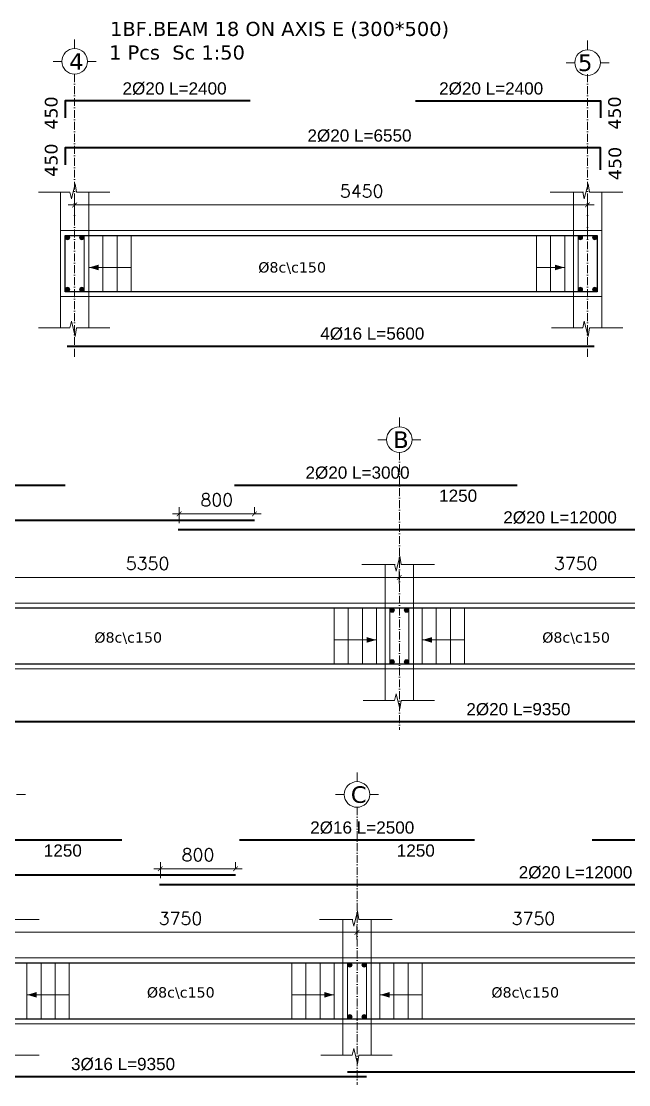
# Model space of a CAD drawing. Header units: inches. Extents: x -17020 to 43805, y -10194 to 123061.
# Drawn here: x -4879 to -4234, y 109359 to 110490 of the extents above; entities that cross this region are included whole.
import ezdxf

# ---------------------------------------------------------------- set-up
doc = ezdxf.new("R2010")
doc.units = ezdxf.units.IN
doc.header["$LTSCALE"] = 0.7
doc.header["$MEASUREMENT"] = 0
doc.linetypes.add('ACAD_ISO10W100', pattern=[18, 12, -3, 0, -3])
doc.layers.get('0').update_dxf_attribs({"lineweight": 13})
doc.layers.get('Defpoints').update_dxf_attribs({"lineweight": 5})
for name, color, linetype, lineweight in [('axis', 254, 'ACAD_ISO10W100', 9), ('BEAM FRAME', 5, 'Continuous', 18), ('COLUMN', 4, 'Continuous', 20), ('elevline', 30, 'Continuous', 20), ('FRAME 070', 5, 'Continuous', 60), ('hatch', 9, 'Continuous', 9), ('renforcment', 141, 'Continuous', 40), ('tex', 3, 'Continuous', 25), ('TEXT', 3, 'Continuous', 25), ('top rein. extension', 50, 'Continuous', 20), ('top renforcment', 7, 'Continuous', 40)]:
    doc.layers.add(name, color=color, linetype=linetype, lineweight=lineweight)
doc.styles.add('100', font='romans.shx', dxfattribs={"height": 13.5})
doc.styles.add('romanc', font='verdana.ttf', dxfattribs={"height": 250})
doc.styles.get("Standard").update_dxf_attribs({"font": 'arial.ttf', "height": 13})
doc.dimstyles.new('100', dxfattribs={"dimtxt": 13.5, "dimasz": 5, "dimexe": 7, "dimexo": 7, "dimgap": 8, "dimtad": 1, "dimdec": 0, "dimlfac": 10, "dimzin": 4, "dimdsep": 46, "dimtxsty": '100', "dimblk": 'ARCHTICK', "dimcen": 0.09, "dimdle": 7, "dimclrd": 1, "dimclre": 8, "dimclrt": 2, "dimadec": 0, "dimazin": 1, "dimtfac": 1, "dimtdec": 0, "dimtix": 1, "dimtofl": 0, "dimtmove": 0, "dimatfit": 3, "dimldrblk": 'ARCHTICK', "dimfxl": 0.18, "dimtolj": 1, "dimtzin": 0, "dimlwd": -1, "dimlwe": -1, "dimarcsym": 0})
doc.dimstyles.get("Standard").update_dxf_attribs({"dimtxt": 13, "dimasz": 5, "dimexe": 0.18, "dimexo": 0.0625, "dimgap": 6, "dimtad": 1, "dimdec": 0, "dimlfac": 10, "dimzin": 0, "dimdsep": 46, "dimtxsty": 'Standard', "dimblk": 'ARCHTICK', "dimcen": 0.09, "dimse1": 1, "dimse2": 1, "dimclrd": 1, "dimclre": 7, "dimclrt": 3, "dimadec": 0, "dimazin": 0, "dimtfac": 1, "dimtdec": 0, "dimtix": 1, "dimtofl": 0, "dimtmove": 0, "dimatfit": 3, "dimldrblk": 'ARCHTICK', "dimfxl": 1, "dimtolj": 1, "dimtzin": 0, "dimarcsym": 0})

# ---------------------------------------------------------------- blocks, each defined once
blk = doc.blocks.new('_ArchTick')
at = {"color": 0, "linetype": 'ByBlock', "lineweight": 0, "const_width": 0.15}
blk.add_lwpolyline([(-0.5, -0.5), (0.5, 0.5)], dxfattribs=at)
blk = doc.blocks.new('*D1781')
at = {"color": 1, "transparency": 16777216}
blk.add_line((-4270.4, 110294.6), (-4829.4, 110294.6), dxfattribs=at)
at = {"color": 8, "transparency": 16777216}
for p, q in [((-4822.4, 110276.4), (-4822.4, 110301.6)), ((-4277.4, 110258), (-4277.4, 110301.6))]:
    blk.add_line(p, q, dxfattribs=at)
at = {"layer": 'Defpoints', "color": 0, "transparency": 16777216}
for p in [(-4822.4, 110294.6), (-4822.4, 110269.4), (-4277.4, 110251)]:
    blk.add_point(p, dxfattribs=at)
at = {"color": 1, "transparency": 16777216, "xscale": 5, "yscale": 5, "zscale": 5, "rotation": 180}
blk.add_blockref('_ArchTick', (-4822.4, 110294.6), dxfattribs=at)
at = {"color": 1, "transparency": 16777216, "xscale": 5, "yscale": 5, "zscale": 5}
blk.add_blockref('_ArchTick', (-4277.4, 110294.6), dxfattribs=at)
at = {"color": 2, "transparency": 16777216, "insert": (-4517.4, 110309.3), "char_height": 13.5, "attachment_point": 5, "style": '100'}
blk.add_mtext('\\A1;5450', dxfattribs=at)
blk = doc.blocks.new('*D1782')
at = {"layer": 'Defpoints', "color": 0, "transparency": 16777216}
for p in [(-4830.4, 110144.6, -37318.8), (-4830.4, 110144.6), (-4270.4, 110144.6, -13870.6)]:
    blk.add_point(p, dxfattribs=at)
at = {"layer": 'TEXT', "color": 3, "transparency": 16777216, "insert": (-4506.1, 110157.6), "char_height": 13, "attachment_point": 5}
blk.add_mtext('\\A1;4%%C16 L=5600', dxfattribs=at)
blk = doc.blocks.new('*D1783')
at = {"layer": 'Defpoints', "color": 0, "transparency": 16777216}
for p in [(-4875.8, 110355.1, -440.4), (-4220.8, 110355.1, 46.4), (-4220.8, 110355.1)]:
    blk.add_point(p, dxfattribs=at)
at = {"layer": 'TEXT', "color": 3, "transparency": 16777216, "insert": (-4519.7, 110368.1), "char_height": 13, "attachment_point": 5}
blk.add_mtext('\\A1;2%%C20 L=6550', dxfattribs=at)
blk = doc.blocks.new('*D1797')
at = {"layer": 'Defpoints', "color": 0, "transparency": 16777216}
for p in [(-4712.3, 109949.2, -167.8), (-3512.4, 109949.2, 33.7), (-3512.4, 109949.2)]:
    blk.add_point(p, dxfattribs=at)
at = {"layer": 'TEXT', "color": 3, "transparency": 16777216, "insert": (-4306.6, 109962.2), "char_height": 13, "attachment_point": 5}
blk.add_mtext('\\A1;2%%C20 L=12000', dxfattribs=at)
blk = doc.blocks.new('*D1798')
at = {"color": 1, "transparency": 16777216}
blk.add_line((-4470.4, 109898.6), (-5019.4, 109898.6), dxfattribs=at)
at = {"color": 8, "transparency": 16777216}
for p, q in [((-5012.4, 109892.6), (-5012.4, 109905.6)), ((-4477.4, 109892.3), (-4477.4, 109905.6))]:
    blk.add_line(p, q, dxfattribs=at)
at = {"layer": 'Defpoints', "color": 0, "transparency": 16777216}
for p in [(-5012.4, 109898.6), (-5012.4, 109885.6), (-4477.4, 109885.3)]:
    blk.add_point(p, dxfattribs=at)
at = {"color": 1, "transparency": 16777216, "xscale": 5, "yscale": 5, "zscale": 5, "rotation": 180}
blk.add_blockref('_ArchTick', (-5012.4, 109898.6), dxfattribs=at)
at = {"color": 1, "transparency": 16777216, "xscale": 5, "yscale": 5, "zscale": 5}
blk.add_blockref('_ArchTick', (-4477.4, 109898.6), dxfattribs=at)
at = {"color": 2, "transparency": 16777216, "insert": (-4744.9, 109913.4), "char_height": 13.5, "attachment_point": 5, "style": '100'}
blk.add_mtext('\\A1;5350', dxfattribs=at)
blk = doc.blocks.new('*D1799')
at = {"layer": 'Defpoints', "color": 0, "transparency": 16777216}
for p in [(-5473.4, 109959.2, -218.5), (-4631.3, 109959.2, -157.8), (-4631.3, 109959.2)]:
    blk.add_point(p, dxfattribs=at)
at = {"layer": 'TEXT', "color": 3, "transparency": 16777216, "insert": (-5211.3, 109972.2), "char_height": 13, "attachment_point": 5}
blk.add_mtext('\\A1;2%%C20 L=8420', dxfattribs=at)
blk = doc.blocks.new('*D1820')
at = {"color": 1, "transparency": 16777216}
blk.add_line((-4718.3, 109966.2), (-4624.3, 109966.2), dxfattribs=at)
at = {"color": 8, "transparency": 16777216}
for p, q in [((-4711.3, 109956.2), (-4711.3, 109973.2)), ((-4631.3, 109966.2), (-4631.3, 109973.2))]:
    blk.add_line(p, q, dxfattribs=at)
at = {"layer": 'Defpoints', "color": 0, "transparency": 16777216}
for p in [(-4631.3, 109966.2), (-4631.3, 109959.2), (-4711.3, 109949.2)]:
    blk.add_point(p, dxfattribs=at)
at = {"color": 1, "transparency": 16777216, "xscale": 5, "yscale": 5, "zscale": 5, "rotation": 180}
blk.add_blockref('_ArchTick', (-4711.3, 109966.2), dxfattribs=at)
at = {"color": 1, "transparency": 16777216, "xscale": 5, "yscale": 5, "zscale": 5}
blk.add_blockref('_ArchTick', (-4631.3, 109966.2), dxfattribs=at)
at = {"color": 2, "transparency": 16777216, "insert": (-4671.3, 109981), "char_height": 13.5, "attachment_point": 5, "style": '100'}
blk.add_mtext('\\A1;800', dxfattribs=at)
blk = doc.blocks.new('*D1803')
at = {"layer": 'Defpoints', "color": 0, "transparency": 16777216}
for p in [(-5027.4, 109745.3, -37100.9), (-5027.4, 109745.3), (-4092.4, 109745.3, -13652.7)]:
    blk.add_point(p, dxfattribs=at)
at = {"layer": 'TEXT', "color": 3, "transparency": 16777216, "insert": (-4350.9, 109758.3), "char_height": 13, "attachment_point": 5}
blk.add_mtext('\\A1;2%%C20 L=9350', dxfattribs=at)
blk = doc.blocks.new('*D1804')
at = {"color": 1, "transparency": 16777216}
blk.add_line((-4484.4, 109898.6), (-4095.4, 109898.6), dxfattribs=at)
at = {"color": 8, "transparency": 16777216}
for p, q in [((-4477.4, 109892.3), (-4477.4, 109905.6)), ((-4102.4, 109891.1), (-4102.4, 109905.6))]:
    blk.add_line(p, q, dxfattribs=at)
at = {"layer": 'Defpoints', "color": 0, "transparency": 16777216}
for p in [(-4102.4, 109898.6), (-4477.4, 109885.3), (-4102.4, 109884.1)]:
    blk.add_point(p, dxfattribs=at)
at = {"color": 1, "transparency": 16777216, "xscale": 5, "yscale": 5, "zscale": 5, "rotation": 180}
blk.add_blockref('_ArchTick', (-4477.4, 109898.6), dxfattribs=at)
at = {"color": 1, "transparency": 16777216, "xscale": 5, "yscale": 5, "zscale": 5}
blk.add_blockref('_ArchTick', (-4102.4, 109898.6), dxfattribs=at)
at = {"color": 2, "transparency": 16777216, "insert": (-4289.9, 109913.4), "char_height": 13.5, "attachment_point": 5, "style": '100'}
blk.add_mtext('\\A1;3750', dxfattribs=at)
blk = doc.blocks.new('*D1818')
at = {"layer": 'Defpoints', "color": 0, "transparency": 16777216}
for p in [(-4652.4, 109996.8, -203.1), (-4652.4, 109996.8), (-4352.4, 109996.8, -189.9)]:
    blk.add_point(p, dxfattribs=at)
at = {"layer": 'TEXT', "color": 3, "transparency": 16777216, "insert": (-4521.8, 110009.8), "char_height": 13, "attachment_point": 5}
blk.add_mtext('\\A1;2%%C20 L=3000', dxfattribs=at)
blk = doc.blocks.new('*D1819')
at = {"layer": 'Defpoints', "color": 0, "transparency": 16777216}
for p in [(-4477.4, 109995.2), (-4352.4, 109995.2), (-4352.4, 109972.8)]:
    blk.add_point(p, dxfattribs=at)
at = {"layer": 'TEXT', "color": 3, "transparency": 16777216, "insert": (-4414.9, 109985.4), "char_height": 13, "attachment_point": 5}
blk.add_mtext('\\A1;1250', dxfattribs=at)
blk = doc.blocks.new('*D1794')
at = {"layer": 'Defpoints', "color": 0, "transparency": 16777216}
for p in [(-5152.4, 109996.8, -203.1), (-5152.4, 109996.8), (-4832.4, 109996.8, -189.9)]:
    blk.add_point(p, dxfattribs=at)
at = {"layer": 'TEXT', "color": 3, "transparency": 16777216, "insert": (-4986.3, 110009.8), "char_height": 13, "attachment_point": 5}
blk.add_mtext('\\A1;2%%C20 L=3200', dxfattribs=at)
blk = doc.blocks.new('*D1795')
at = {"layer": 'Defpoints', "color": 0, "transparency": 16777216}
for p in [(-5012.4, 109995.2), (-4832.4, 109995.2), (-4832.4, 109972.8)]:
    blk.add_point(p, dxfattribs=at)
at = {"layer": 'TEXT', "color": 3, "transparency": 16777216, "insert": (-4922.4, 109985.4), "char_height": 13, "attachment_point": 5}
blk.add_mtext('\\A1;1800', dxfattribs=at)
blk = doc.blocks.new('*D1822')
at = {"layer": 'Defpoints', "color": 0, "transparency": 16777216}
for p in [(-4732.3, 109571.9, -167.8), (-3532.4, 109571.9, 33.7), (-3532.4, 109571.9)]:
    blk.add_point(p, dxfattribs=at)
at = {"layer": 'TEXT', "color": 3, "transparency": 16777216, "insert": (-4290.2, 109584.9), "char_height": 13, "attachment_point": 5}
blk.add_mtext('\\A1;2%%C20 L=12000', dxfattribs=at)
blk = doc.blocks.new('*D1824')
at = {"layer": 'Defpoints', "color": 0, "transparency": 16777216}
for p in [(-5473.4, 109581.9, -218.5), (-4651.3, 109581.9, -157.8), (-4651.3, 109581.9)]:
    blk.add_point(p, dxfattribs=at)
at = {"layer": 'TEXT', "color": 3, "transparency": 16777216, "insert": (-5160.2, 109594.9), "char_height": 13, "attachment_point": 5}
blk.add_mtext('\\A1;2%%C20 L=8220', dxfattribs=at)
blk = doc.blocks.new('*D1844')
at = {"color": 8, "transparency": 16777216}
for p, q in [((-4731.3, 109578.9), (-4731.3, 109595.9)), ((-4651.3, 109588.9), (-4651.3, 109595.9))]:
    blk.add_line(p, q, dxfattribs=at)
at = {"color": 1, "transparency": 16777216}
blk.add_line((-4738.3, 109588.9), (-4644.3, 109588.9), dxfattribs=at)
at = {"layer": 'Defpoints', "color": 0, "transparency": 16777216}
for p in [(-4651.3, 109588.9), (-4651.3, 109581.9), (-4731.3, 109571.9)]:
    blk.add_point(p, dxfattribs=at)
at = {"color": 1, "transparency": 16777216, "xscale": 5, "yscale": 5, "zscale": 5, "rotation": 180}
blk.add_blockref('_ArchTick', (-4731.3, 109588.9), dxfattribs=at)
at = {"color": 1, "transparency": 16777216, "xscale": 5, "yscale": 5, "zscale": 5}
blk.add_blockref('_ArchTick', (-4651.3, 109588.9), dxfattribs=at)
at = {"color": 2, "transparency": 16777216, "insert": (-4691.3, 109603.7), "char_height": 13.5, "attachment_point": 5, "style": '100'}
blk.add_mtext('\\A1;800', dxfattribs=at)
blk = doc.blocks.new('*D1825')
at = {"color": 8, "transparency": 16777216}
for p, q in [((-4522.4, 109514.8), (-4522.4, 109528.4)), ((-4147.4, 109512.4), (-4147.4, 109528.4))]:
    blk.add_line(p, q, dxfattribs=at)
at = {"color": 1, "transparency": 16777216}
blk.add_line((-4529.4, 109521.4), (-4140.4, 109521.4), dxfattribs=at)
at = {"layer": 'Defpoints', "color": 0, "transparency": 16777216}
for p in [(-4147.4, 109521.4), (-4522.4, 109507.8), (-4147.4, 109505.4)]:
    blk.add_point(p, dxfattribs=at)
at = {"color": 1, "transparency": 16777216, "xscale": 5, "yscale": 5, "zscale": 5, "rotation": 180}
blk.add_blockref('_ArchTick', (-4522.4, 109521.4), dxfattribs=at)
at = {"color": 1, "transparency": 16777216, "xscale": 5, "yscale": 5, "zscale": 5}
blk.add_blockref('_ArchTick', (-4147.4, 109521.4), dxfattribs=at)
at = {"color": 2, "transparency": 16777216, "insert": (-4334.9, 109536.1), "char_height": 13.5, "attachment_point": 5, "style": '100'}
blk.add_mtext('\\A1;3750', dxfattribs=at)
blk = doc.blocks.new('*D1826')
at = {"layer": 'Defpoints', "color": 0, "transparency": 16777216}
for p in [(-4532.4, 109373.2, -37100.9), (-4532.4, 109373.2), (-3732.4, 109373.2, -13652.7)]:
    blk.add_point(p, dxfattribs=at)
at = {"layer": 'TEXT', "color": 3, "transparency": 16777216, "insert": (-3990, 109386.2), "char_height": 13, "attachment_point": 5}
blk.add_mtext('\\A1;3%%C16 L=8000', dxfattribs=at)
blk = doc.blocks.new('*D1827')
at = {"layer": 'Defpoints', "color": 0, "transparency": 16777216}
for p in [(-5447.4, 109368.1, -37100.9), (-5447.4, 109368.1), (-4512.4, 109368.1, -13652.7)]:
    blk.add_point(p, dxfattribs=at)
at = {"layer": 'TEXT', "color": 3, "transparency": 16777216, "insert": (-4770.9, 109381.1), "char_height": 13, "attachment_point": 5}
blk.add_mtext('\\A1;3%%C16 L=9350', dxfattribs=at)
blk = doc.blocks.new('*D1828')
at = {"color": 8, "transparency": 16777216}
for p, q in [((-4897.4, 109515), (-4897.4, 109528.4)), ((-4522.4, 109513.8), (-4522.4, 109528.4))]:
    blk.add_line(p, q, dxfattribs=at)
at = {"color": 1, "transparency": 16777216}
blk.add_line((-4904.4, 109521.4), (-4515.4, 109521.4), dxfattribs=at)
at = {"layer": 'Defpoints', "color": 0, "transparency": 16777216}
for p in [(-4522.4, 109521.4), (-4897.4, 109508), (-4522.4, 109506.8)]:
    blk.add_point(p, dxfattribs=at)
at = {"color": 1, "transparency": 16777216, "xscale": 5, "yscale": 5, "zscale": 5, "rotation": 180}
blk.add_blockref('_ArchTick', (-4897.4, 109521.4), dxfattribs=at)
at = {"color": 1, "transparency": 16777216, "xscale": 5, "yscale": 5, "zscale": 5}
blk.add_blockref('_ArchTick', (-4522.4, 109521.4), dxfattribs=at)
at = {"color": 2, "transparency": 16777216, "insert": (-4709.9, 109536.1), "char_height": 13.5, "attachment_point": 5, "style": '100'}
blk.add_mtext('\\A1;3750', dxfattribs=at)
blk = doc.blocks.new('*D1832')
at = {"layer": 'Defpoints', "color": 0, "transparency": 16777216}
for p in [(-4647.4, 109619.5, -203.1), (-4647.4, 109619.5), (-4397.4, 109619.5, -189.9)]:
    blk.add_point(p, dxfattribs=at)
at = {"layer": 'TEXT', "color": 3, "transparency": 16777216, "insert": (-4516.8, 109632.5), "char_height": 13, "attachment_point": 5}
blk.add_mtext('\\A1;2%%C16 L=2500', dxfattribs=at)
blk = doc.blocks.new('*D1833')
at = {"layer": 'Defpoints', "color": 0, "transparency": 16777216}
for p in [(-4522.4, 109617.9), (-4397.4, 109617.9), (-4397.4, 109595.5)]:
    blk.add_point(p, dxfattribs=at)
at = {"layer": 'TEXT', "color": 3, "transparency": 16777216, "insert": (-4459.9, 109608.2), "char_height": 13, "attachment_point": 5}
blk.add_mtext('\\A1;1250', dxfattribs=at)
blk = doc.blocks.new('*D1839')
at = {"layer": 'Defpoints', "color": 0, "transparency": 16777216}
for p in [(-4272.4, 109619.5, -203.1), (-4272.4, 109619.5), (-4012.4, 109619.5, -189.9)]:
    blk.add_point(p, dxfattribs=at)
at = {"layer": 'TEXT', "color": 3, "transparency": 16777216, "insert": (-4131.8, 109632.5), "char_height": 13, "attachment_point": 5}
blk.add_mtext('\\A1;2%%C16 L=2600', dxfattribs=at)
blk = doc.blocks.new('*D1841')
at = {"layer": 'Defpoints', "color": 0, "transparency": 16777216}
for p in [(-5072.4, 109619.5, -203.1), (-5072.4, 109619.5), (-4772.4, 109619.5, -189.9)]:
    blk.add_point(p, dxfattribs=at)
at = {"layer": 'TEXT', "color": 3, "transparency": 16777216, "insert": (-4941.8, 109632.5), "char_height": 13, "attachment_point": 5}
blk.add_mtext('\\A1;2%%C16 L=3000', dxfattribs=at)
blk = doc.blocks.new('*D1842')
at = {"layer": 'Defpoints', "color": 0, "transparency": 16777216}
for p in [(-4897.4, 109617.9), (-4772.4, 109617.9), (-4772.4, 109595.5)]:
    blk.add_point(p, dxfattribs=at)
at = {"layer": 'TEXT', "color": 3, "transparency": 16777216, "insert": (-4834.9, 109608.2), "char_height": 13, "attachment_point": 5}
blk.add_mtext('\\A1;1250', dxfattribs=at)
blk = doc.blocks.new('*D1889')
at = {"layer": 'Defpoints', "color": 0, "transparency": 16777216}
for p in [(-4875.8, 110405.2, -440.4), (-4635.8, 110405.2, -263.2), (-4635.8, 110405.2)]:
    blk.add_point(p, dxfattribs=at)
at = {"layer": 'TEXT', "color": 3, "transparency": 16777216, "insert": (-4716.2, 110418.2), "char_height": 13, "attachment_point": 5}
blk.add_mtext('\\A1;2%%C20 L=2400', dxfattribs=at)
blk = doc.blocks.new('*D1890')
at = {"layer": 'Defpoints', "color": 0, "transparency": 16777216}
for p in [(-4460.3, 110405.2, -263.2), (-4460.3, 110405.2), (-4220.3, 110405.2, -440.4)]:
    blk.add_point(p, dxfattribs=at)
at = {"layer": 'TEXT', "color": 3, "transparency": 16777216, "insert": (-4379.8, 110418.2), "char_height": 13, "attachment_point": 5}
blk.add_mtext('\\A1;2%%C20 L=2400', dxfattribs=at)

msp = doc.modelspace()

# ---------------------------------------------------------------- hatches: boundary and pattern name
at = {"layer": 'elevline'}
for points in [[(-4827.6, 110259.88, 1), (-4832.35, 110259.88, 1)], [(-4817.11, 110259.88, -1), (-4812.35, 110259.88, -1)], [(-4282.6, 110259.88, 1), (-4287.35, 110259.88, 1)], [(-4272.11, 110259.88, -1), (-4267.35, 110259.88, -1)], [(-4827.6, 110204.64, -1), (-4832.35, 110204.64, -1)], [(-4817.11, 110204.64, 1), (-4812.35, 110204.64, 1)], [(-4282.6, 110204.64, -1), (-4287.35, 110204.64, -1)], [(-4272.11, 110204.64, 1), (-4267.35, 110204.64, 1)], [(-4482.6, 109863.95, 1), (-4487.35, 109863.95, 1)], [(-4472.11, 109863.95, -1), (-4467.35, 109863.95, -1)], [(-4482.6, 109808.71, -1), (-4487.35, 109808.71, -1)], [(-4472.11, 109808.71, 1), (-4467.35, 109808.71, 1)], [(-4527.6, 109486.68, 1), (-4532.35, 109486.68, 1)], [(-4517.11, 109486.68, -1), (-4512.35, 109486.68, -1)], [(-4527.6, 109431.43, -1), (-4532.35, 109431.43, -1)], [(-4517.11, 109431.43, 1), (-4512.35, 109431.43, 1)]]:
    msp.add_hatch(color=256, dxfattribs=at).paths.add_polyline_path(points)

# ---------------------------------------------------------------- linework, layer by layer
at = {"layer": 'axis'}
for p, q in [((-4822.35, 110433.59), (-4822.35, 110132.52)), ((-4277.35, 110433.59), (-4277.35, 110132.52)), ((-4477.35, 110031.52), (-4477.35, 109736.59)), ((-4522.35, 109654.25, -217.91), (-4522.35, 109359.32, -217.91))]:
    msp.add_line(p, q, dxfattribs=at)
at = {"layer": 'BEAM FRAME', "elevation": 217.91}
for points in [[(-4262.35, 110197.26), (-4837.35, 110197.26), (-4837.35, 110267.26), (-4262.35, 110267.26)], [(-2562.35, 109801.33), (-5447.35, 109801.33), (-5447.35, 109871.33), (-2562.35, 109871.33)]]:
    msp.add_lwpolyline(points, close=True, dxfattribs=at)
at = {"layer": 'BEAM FRAME'}
msp.add_lwpolyline([(-2977.35, 109424.06), (-5447.35, 109424.06), (-5447.35, 109494.06), (-2977.35, 109494.06)], close=True, dxfattribs=at)
at = {"layer": 'COLUMN', "lineweight": 20}
for p, q in [((-4837.35, 110308.18, 217.91), (-4837.35, 110267.26, 217.91)), ((-4807.35, 110308.18, 217.91), (-4807.35, 110267.26, 217.91)), ((-4292.35, 110308.18, 217.91), (-4292.35, 110267.26, 217.91)), ((-4262.35, 110308.18, 217.91), (-4262.35, 110267.26, 217.91)), ((-4837.35, 110163.83, 217.91), (-4837.35, 110197.26, 217.91)), ((-4807.35, 110163.83, 217.91), (-4807.35, 110197.26, 217.91)), ((-4292.35, 110163.83, 217.91), (-4292.35, 110197.26, 217.91)), ((-4262.35, 110163.83, 217.91), (-4262.35, 110197.26, 217.91)), ((-4492.35, 109912.26, 217.91), (-4492.35, 109871.33, 217.91)), ((-4462.35, 109912.26, 217.91), (-4462.35, 109871.33, 217.91)), ((-4492.35, 109767.9, 217.91), (-4492.35, 109801.33, 217.91)), ((-4462.35, 109767.9, 217.91), (-4462.35, 109801.33, 217.91)), ((-4537.35, 109534.98), (-4537.35, 109494.06)), ((-4507.35, 109534.98), (-4507.35, 109494.06)), ((-4537.35, 109390.63), (-4537.35, 109424.06)), ((-4507.35, 109390.63), (-4507.35, 109424.06))]:
    msp.add_line(p, q, dxfattribs=at)
at = {"layer": 'elevline'}
for p, q in [((-4792.35, 110202.26), (-4792.35, 110262.26)), ((-4777.35, 110202.26), (-4777.35, 110262.26)), ((-4762.35, 110202.26), (-4762.35, 110262.26)), ((-4331.62, 110202.26), (-4331.62, 110262.26)), ((-4316.62, 110202.26), (-4316.62, 110262.26)), ((-4301.67, 110202.26), (-4301.67, 110262.26)), ((-4546.62, 109806.33), (-4546.62, 109866.33)), ((-4531.62, 109806.33), (-4531.62, 109866.33)), ((-4516.62, 109806.33), (-4516.62, 109866.33)), ((-4501.67, 109806.33), (-4501.67, 109866.33)), ((-4453.04, 109806.33), (-4453.04, 109866.33)), ((-4438.08, 109806.33), (-4438.08, 109866.33)), ((-4423.08, 109806.33), (-4423.08, 109866.33)), ((-4408.08, 109806.33), (-4408.08, 109866.33)), ((-4873.04, 109429.06, -217.91), (-4873.04, 109489.06, -217.91)), ((-4858.08, 109429.06, -217.91), (-4858.08, 109489.06, -217.91)), ((-4843.08, 109429.06, -217.91), (-4843.08, 109489.06, -217.91)), ((-4828.08, 109429.06, -217.91), (-4828.08, 109489.06, -217.91)), ((-4591.62, 109429.06, -217.91), (-4591.62, 109489.06, -217.91)), ((-4576.62, 109429.06, -217.91), (-4576.62, 109489.06, -217.91)), ((-4561.62, 109429.06, -217.91), (-4561.62, 109489.06, -217.91)), ((-4546.67, 109429.06, -217.91), (-4546.67, 109489.06, -217.91)), ((-4498.04, 109429.06, -217.91), (-4498.04, 109489.06, -217.91)), ((-4483.08, 109429.06, -217.91), (-4483.08, 109489.06, -217.91)), ((-4468.08, 109429.06, -217.91), (-4468.08, 109489.06, -217.91)), ((-4453.08, 109429.06, -217.91), (-4453.08, 109489.06, -217.91))]:
    msp.add_line(p, q, dxfattribs=at)
for centre in [(-4829.98, 110259.88), (-4814.73, 110259.88), (-4284.98, 110259.88), (-4269.73, 110259.88), (-4829.98, 110204.64), (-4814.73, 110204.64), (-4284.98, 110204.64), (-4269.73, 110204.64), (-4484.98, 109863.95), (-4469.73, 109863.95), (-4484.98, 109808.71), (-4469.73, 109808.71), (-4529.98, 109486.68, -217.91), (-4514.73, 109486.68, -217.91), (-4529.98, 109431.43, -217.91), (-4514.73, 109431.43, -217.91)]:
    msp.add_circle(centre, 2.38, dxfattribs=at)
at = {"layer": 'FRAME 070', "lineweight": 20}
for p, q in [((-4821.67, 110317.18, 217.91), (-4825.85, 110301.11, 217.91)), ((-4820.32, 110308.18, 217.91), (-4821.67, 110317.18, 217.91)), ((-4276.67, 110317.18, 217.91), (-4280.85, 110301.11, 217.91)), ((-4275.32, 110308.18, 217.91), (-4276.67, 110317.18, 217.91)), ((-4827.36, 110308.18, 217.91), (-4860.75, 110308.18, 217.91)), ((-4825.85, 110301.11, 217.91), (-4827.36, 110308.18, 217.91)), ((-4784.96, 110308.18, 217.91), (-4820.32, 110308.18, 217.91)), ((-4281.88, 110308.18, 217.91), (-4317.24, 110308.18, 217.91)), ((-4280.85, 110301.11, 217.91), (-4282.36, 110308.18, 217.91)), ((-4239.96, 110308.18, 217.91), (-4275.32, 110308.18, 217.91)), ((-4825.85, 110170.91, 217.91), (-4827.36, 110163.83, 217.91)), ((-4821.67, 110154.83, 217.91), (-4825.85, 110170.91, 217.91)), ((-4280.85, 110170.91, 217.91), (-4282.36, 110163.83, 217.91)), ((-4276.67, 110154.83, 217.91), (-4280.85, 110170.91, 217.91)), ((-4827.36, 110163.83, 217.91), (-4860.75, 110163.83, 217.91)), ((-4820.32, 110163.83, 217.91), (-4821.67, 110154.83, 217.91)), ((-4784.96, 110163.83, 217.91), (-4820.32, 110163.83, 217.91)), ((-4282.36, 110163.83, 217.91), (-4315.75, 110163.83, 217.91)), ((-4275.32, 110163.83, 217.91), (-4276.67, 110154.83, 217.91)), ((-4239.96, 110163.83, 217.91), (-4275.32, 110163.83, 217.91)), ((-4476.67, 109921.26, 217.91), (-4480.85, 109905.18, 217.91)), ((-4475.32, 109912.26, 217.91), (-4476.67, 109921.26, 217.91)), ((-4481.88, 109912.26, 217.91), (-4517.24, 109912.26, 217.91)), ((-4480.85, 109905.18, 217.91), (-4482.36, 109912.26, 217.91)), ((-4439.96, 109912.26, 217.91), (-4475.32, 109912.26, 217.91)), ((-4480.85, 109774.98, 217.91), (-4482.36, 109767.9, 217.91)), ((-4476.67, 109758.9, 217.91), (-4480.85, 109774.98, 217.91)), ((-4482.36, 109767.9, 217.91), (-4515.75, 109767.9, 217.91)), ((-4475.32, 109767.9, 217.91), (-4476.67, 109758.9, 217.91)), ((-4439.96, 109767.9, 217.91), (-4475.32, 109767.9, 217.91)), ((-4521.67, 109543.98), (-4525.85, 109527.91)), ((-4520.32, 109534.98), (-4521.67, 109543.98)), ((-4859.96, 109534.98), (-4895.32, 109534.98)), ((-4526.88, 109534.98), (-4562.24, 109534.98)), ((-4525.85, 109527.91), (-4527.36, 109534.98)), ((-4484.96, 109534.98), (-4520.32, 109534.98)), ((-4859.96, 109390.63), (-4895.32, 109390.63)), ((-4527.36, 109390.63), (-4560.75, 109390.63)), ((-4525.85, 109397.7), (-4527.36, 109390.63)), ((-4521.67, 109381.63), (-4525.85, 109397.7)), ((-4520.32, 109390.63), (-4521.67, 109381.63)), ((-4484.96, 109390.63), (-4520.32, 109390.63))]:
    msp.add_line(p, q, dxfattribs=at)
at = {"layer": 'FRAME 070', "lineweight": 15}
for points in [[(-4807.35, 110197.26), (-4837.35, 110197.26), (-4837.35, 110267.26), (-4807.35, 110267.26)], [(-4262.35, 110197.26), (-4292.35, 110197.26), (-4292.35, 110267.26), (-4262.35, 110267.26)], [(-4462.35, 109801.33), (-4492.35, 109801.33), (-4492.35, 109871.33), (-4462.35, 109871.33)]]:
    msp.add_lwpolyline(points, close=True, dxfattribs=at)
at = {"layer": 'FRAME 070', "lineweight": 15, "elevation": -217.91}
msp.add_lwpolyline([(-4507.35, 109424.06), (-4537.35, 109424.06), (-4537.35, 109494.06), (-4507.35, 109494.06)], close=True, dxfattribs=at)
at = {"layer": 'hatch'}
for p, q in [((-4822.35, 110470.57), (-4822.35, 110460.83)), ((-4277.35, 110469.21), (-4277.35, 110459.47)), ((-4845.28, 110447.09), (-4835.54, 110447.09)), ((-4799.43, 110447.09), (-4809.16, 110447.09)), ((-4300.28, 110445.73), (-4290.54, 110445.73)), ((-4254.43, 110445.73), (-4264.16, 110445.73)), ((-4477.35, 110068.5), (-4477.35, 110058.76)), ((-4500.28, 110045.02), (-4490.54, 110045.02)), ((-4454.43, 110045.02), (-4464.16, 110045.02)), ((-4522.35, 109691.22, -217.91), (-4522.35, 109681.49, -217.91)), ((-4874.43, 109667.74, -217.91), (-4884.16, 109667.74, -217.91)), ((-4545.28, 109667.74, -217.91), (-4535.54, 109667.74, -217.91)), ((-4499.43, 109667.74, -217.91), (-4509.16, 109667.74, -217.91))]:
    msp.add_line(p, q, dxfattribs=at)
for centre in [(-4822.35, 110447.21), (-4277.35, 110445.85), (-4477.35, 110045.14), (-4522.35, 109667.87, -217.91)]:
    msp.add_circle(centre, 13.62, dxfattribs=at)
at = {"layer": 'renforcment', "lineweight": -2, "elevation": 217.91}
for points in [[(-4267.35, 110202.26), (-4832.35, 110202.26), (-4832.35, 110262.26), (-4267.35, 110262.26)], [(-2567.35, 109806.33), (-5442.35, 109806.33), (-5442.35, 109866.33), (-2567.35, 109866.33)]]:
    msp.add_lwpolyline(points, close=True, dxfattribs=at)
at = {"layer": 'renforcment', "lineweight": -2}
msp.add_lwpolyline([(-2982.35, 109429.06), (-5442.35, 109429.06), (-5442.35, 109489.06), (-2982.35, 109489.06)], close=True, dxfattribs=at)
at = {"layer": 'top rein. extension'}
for p, q in [((-4807.31, 110228.1), (-4762.35, 110228.1)), ((-4301.67, 110228.1), (-4331.62, 110228.1)), ((-4501.67, 109832.17), (-4546.62, 109832.17)), ((-4453.04, 109832.17), (-4408.08, 109832.17)), ((-4873.04, 109454.89, -217.91), (-4828.08, 109454.89, -217.91)), ((-4546.67, 109454.89, -217.91), (-4591.62, 109454.89, -217.91)), ((-4498.04, 109454.89, -217.91), (-4453.08, 109454.89, -217.91))]:
    msp.add_line(p, q, dxfattribs=at)
for points in [[(-4796.84, 110231.1), (-4806.97, 110228.1), (-4796.84, 110225.1)], [(-4312.14, 110231.1), (-4302.01, 110228.1), (-4312.14, 110225.1)], [(-4512.14, 109835.17), (-4502.01, 109832.17), (-4512.14, 109829.17)], [(-4442.57, 109835.17), (-4452.69, 109832.17), (-4442.57, 109829.17)], [(-4862.57, 109457.89, -217.91), (-4872.69, 109454.89, -217.91), (-4862.57, 109451.89, -217.91)], [(-4557.14, 109457.89, -217.91), (-4547.01, 109454.89, -217.91), (-4557.14, 109451.89, -217.91)], [(-4487.57, 109457.89, -217.91), (-4497.69, 109454.89, -217.91), (-4487.57, 109451.89, -217.91)]]:
    msp.add_solid(points, dxfattribs=at)
at = {"layer": 'top renforcment'}
for p, q in [((-4830.35, 110144.6, -217.91), (-4270.35, 110144.6, -217.91)), ((-5027.35, 109745.34), (-4092.35, 109745.34)), ((-5447.35, 109368.06, -217.91), (-4512.35, 109368.06, -217.91)), ((-4532.35, 109373.18, -217.91), (-3732.35, 109373.18, -217.91))]:
    msp.add_line(p, q, dxfattribs=at)
for points in [[(-4635.75, 110405.2), (-4832.35, 110405.2), (-4832.35, 110387.31)], [(-4460.25, 110405.2), (-4263.65, 110405.2), (-4263.65, 110387.31)], [(-4263.65, 110331.86), (-4263.65, 110355.13), (-4832.35, 110355.13), (-4832.35, 110337.24)], [(-5152.35, 109996.76), (-4832.35, 109996.76)], [(-4652.35, 109996.76), (-4352.35, 109996.76)], [(-4631.33, 109959.21), (-5442.35, 109959.21), (-5442.35, 109941.32)], [(-3512.35, 109949.21), (-4712.33, 109949.21)]]:
    msp.add_lwpolyline(points, dxfattribs=at)
at = {"layer": 'top renforcment', "lineweight": 15}
for points in [[(-4812.35, 110202.26), (-4832.35, 110202.26), (-4832.35, 110262.26), (-4812.35, 110262.26)], [(-4267.35, 110202.26), (-4287.35, 110202.26), (-4287.35, 110262.26), (-4267.35, 110262.26)], [(-4467.35, 109806.33), (-4487.35, 109806.33), (-4487.35, 109866.33), (-4467.35, 109866.33)]]:
    msp.add_lwpolyline(points, close=True, dxfattribs=at)
at = {"layer": 'top renforcment', "elevation": -217.91}
for points in [[(-5072.35, 109619.49), (-4772.35, 109619.49)], [(-4647.35, 109619.49), (-4397.35, 109619.49)], [(-4272.35, 109619.49), (-4012.35, 109619.49)], [(-4651.33, 109581.93), (-5442.35, 109581.93), (-5442.35, 109564.04)], [(-3532.35, 109571.93), (-4732.33, 109571.93)]]:
    msp.add_lwpolyline(points, dxfattribs=at)
at = {"layer": 'top renforcment', "lineweight": 15, "elevation": -217.91}
msp.add_lwpolyline([(-4512.35, 109429.06), (-4532.35, 109429.06), (-4532.35, 109489.06), (-4512.35, 109489.06)], close=True, dxfattribs=at)

# ---------------------------------------------------------------- texts
at = {"layer": 'tex', "style": 'romanc'}
for p in [(-4627.26, 110222.73, -33436.19), (-4801.42, 109829.26, -33436.19), (-4325.57, 109829.26, -33436.19), (-4745.57, 109451.99, -33654.09), (-4379.59, 109451.99, -33654.09)]:
    msp.add_text('%%C8c\\c150', height=11, dxfattribs=at).set_placement(p)
at = {"layer": 'TEXT', "style": 'romanc'}
for s, height, p in [('1BF.BEAM 18 ON AXIS E (300*500)', 15, (-4784.73, 110474.22)), ('1 Pcs  Sc 1:50 ', 15, (-4785.75, 110449.12)), ('4', 17.6, (-4828.19, 110438.29)), ('5', 17.6, (-4287.53, 110436.93)), ('B', 17.6, (-4483.95, 110036.22)), ('C', 17.6, (-4528.95, 109658.95, -217.91))]:
    msp.add_text(s, height=height, dxfattribs=at).set_placement(p)
for p in [(-4840.53, 110374.6, -73392.95), (-4241.99, 110374.6, -73392.95), (-4840.53, 110324.53, -73392.95), (-4241.57, 110320.98, -72957.14)]:
    msp.add_text('450', height=13.5, rotation=90, dxfattribs=at).set_placement(p)

# ---------------------------------------------------------------- dimensions: what is measured, and where the dimension line sits
for base, p1, p2, picture, middle in [((-4822.35, 110294.55), (-4277.35, 110251), (-4822.35, 110269.35), '*D1781', (-4517.35, 110294.55)), ((-5012.35, 109898.63), (-4477.35, 109885.28), (-5012.35, 109885.63), '*D1798', (-4744.85, 109898.63))]:
    dim = msp.add_linear_dim(base=base, p1=p1, p2=p2, angle=180, dimstyle='100')
    dim.commit()
    dim.dimension.update_dxf_attribs({"geometry": picture, "text_midpoint": middle, "dimtype": 160})
for base, p1, p2, picture, middle in [((-4631.33, 109966.21), (-4711.33, 109949.21), (-4631.33, 109959.21), '*D1820', (-4671.33, 109980.96)), ((-4651.33, 109588.93, -217.91), (-4731.33, 109571.93, -217.91), (-4651.33, 109581.93, -217.91), '*D1844', (-4691.33, 109603.68, -217.91))]:
    dim = msp.add_linear_dim(base=base, p1=p1, p2=p2, angle=180, dimstyle='100')
    dim.commit()
    dim.dimension.update_dxf_attribs({"geometry": picture, "text_midpoint": middle})
for base, p1, p2, picture, middle in [((-4102.35, 109898.63), (-4477.35, 109885.28), (-4102.35, 109884.06), '*D1804', (-4289.85, 109898.63)), ((-4522.35, 109521.35, -217.91), (-4897.35, 109508.01, -217.91), (-4522.35, 109506.78, -217.91), '*D1828', (-4709.85, 109521.35, -217.91)), ((-4147.35, 109521.35, -217.91), (-4522.35, 109507.76, -217.91), (-4147.35, 109505.44, -217.91), '*D1825', (-4334.85, 109521.35, -217.91))]:
    dim = msp.add_linear_dim(base=base, p1=p1, p2=p2, dimstyle='100')
    dim.commit()
    dim.dimension.update_dxf_attribs({"geometry": picture, "text_midpoint": middle, "dimtype": 160})
at = {"layer": 'TEXT'}
for base, p1, p2, angle, text, picture, middle in [((-4635.75, 110405.2), (-4875.75, 110405.2, -440.37), (-4635.75, 110405.2, -263.2), 0, '2%%C20 L=<>', '*D1889', (-4716.17, 110405.2)), ((-4460.25, 110405.2), (-4220.25, 110405.2, -440.37), (-4460.25, 110405.2, -263.2), 180, '2%%C20 L=<>', '*D1890', (-4379.84, 110405.2)), ((-4220.75, 110355.13), (-4875.75, 110355.13, -440.37), (-4220.75, 110355.13, 46.39), 0, '2%%C20 L=<>', '*D1783', (-4519.74, 110355.13)), ((-4830.35, 110144.6, 12366.96), (-4270.35, 110144.6, -1503.63), (-4830.35, 110144.6, -24951.83), 180, '4%%C16 L=<>', '*D1782', (-4506.1, 110144.6, 12366.96)), ((-5152.35, 109996.76), (-4832.35, 109996.76, -189.88), (-5152.35, 109996.76, -203.15), 180, '2%%C20 L=<>', '*D1794', (-4986.29, 109996.76)), ((-4652.35, 109996.76), (-4352.35, 109996.76, -189.88), (-4652.35, 109996.76, -203.15), 180, '2%%C20 L=<>', '*D1818', (-4521.79, 109996.76)), ((-4631.33, 109959.21), (-5473.35, 109959.21, -218.54), (-4631.33, 109959.21, -157.78), 0, '2%%C20 L=<>', '*D1799', (-5211.32, 109959.21)), ((-3512.35, 109949.21), (-4712.33, 109949.21, -167.76), (-3512.35, 109949.21, 33.73), 0, '2%%C20 L=<>', '*D1797', (-4306.57, 109949.21)), ((-5027.35, 109745.34, 12366.96), (-4092.35, 109745.34, -1285.72), (-5027.35, 109745.34, -24733.92), 180, '2%%C20 L=<>', '*D1803', (-4350.92, 109745.34, 12366.96)), ((-5072.35, 109619.49, -217.91), (-4772.35, 109619.49, -407.78), (-5072.35, 109619.49, -421.05), 180, '2%%C16 L=<>', '*D1841', (-4941.79, 109619.49, -217.91)), ((-4647.35, 109619.49, -217.91), (-4397.35, 109619.49, -407.78), (-4647.35, 109619.49, -421.05), 180, '2%%C16 L=<>', '*D1832', (-4516.79, 109619.49, -217.91)), ((-4272.35, 109619.49, -217.91), (-4012.35, 109619.49, -407.78), (-4272.35, 109619.49, -421.05), 180, '2%%C16 L=<>', '*D1839', (-4131.79, 109619.49, -217.91)), ((-4651.33, 109581.93, -217.91), (-5473.35, 109581.93, -436.45), (-4651.33, 109581.93, -375.69), 0, '2%%C20 L=<>', '*D1824', (-5160.19, 109581.93, -217.91)), ((-3532.35, 109571.93, -217.91), (-4732.33, 109571.93, -385.67), (-3532.35, 109571.93, -184.17), 0, '2%%C20 L=<>', '*D1822', (-4290.2, 109571.93, -217.91)), ((-5447.35, 109368.06, 12149.06), (-4512.35, 109368.06, -1503.63), (-5447.35, 109368.06, -24951.83), 180, '3%%C16 L=<>', '*D1827', (-4770.92, 109368.06, 12149.06)), ((-4532.35, 109373.18, 12149.06), (-3732.35, 109373.18, -1503.63), (-4532.35, 109373.18, -24951.83), 180, '3%%C16 L=<>', '*D1826', (-3990.04, 109373.18, 12149.06))]:
    dim = msp.add_linear_dim(base=base, p1=p1, p2=p2, angle=angle, text=text, dimstyle='Standard', override={"dimsd1": 1, "dimsd2": 1, "dimfxl": 0.1, "dimfxlon": 1}, dxfattribs=at)
    dim.commit()
    dim.dimension.update_dxf_attribs({"geometry": picture, "text_midpoint": middle, "dimtype": 161})
for base, p1, p2, picture, middle in [((-4832.35, 109972.8), (-5012.35, 109995.2), (-4832.35, 109995.2), '*D1795', (-4922.35, 109985.44)), ((-4352.35, 109972.8), (-4477.35, 109995.2), (-4352.35, 109995.2), '*D1819', (-4414.85, 109985.44)), ((-4772.35, 109595.53, -217.91), (-4897.35, 109617.92, -217.91), (-4772.35, 109617.92, -217.91), '*D1842', (-4834.85, 109608.17, -217.91)), ((-4397.35, 109595.53, -217.91), (-4522.35, 109617.92, -217.91), (-4397.35, 109617.92, -217.91), '*D1833', (-4459.85, 109608.17, -217.91))]:
    dim = msp.add_linear_dim(base=base, p1=p1, p2=p2, dimstyle='Standard', override={"dimsd1": 1, "dimsd2": 1, "dimfxl": 0.1, "dimfxlon": 1}, dxfattribs=at)
    dim.commit()
    dim.dimension.update_dxf_attribs({"geometry": picture, "text_midpoint": middle})

doc.saveas('drawing.dxf')
